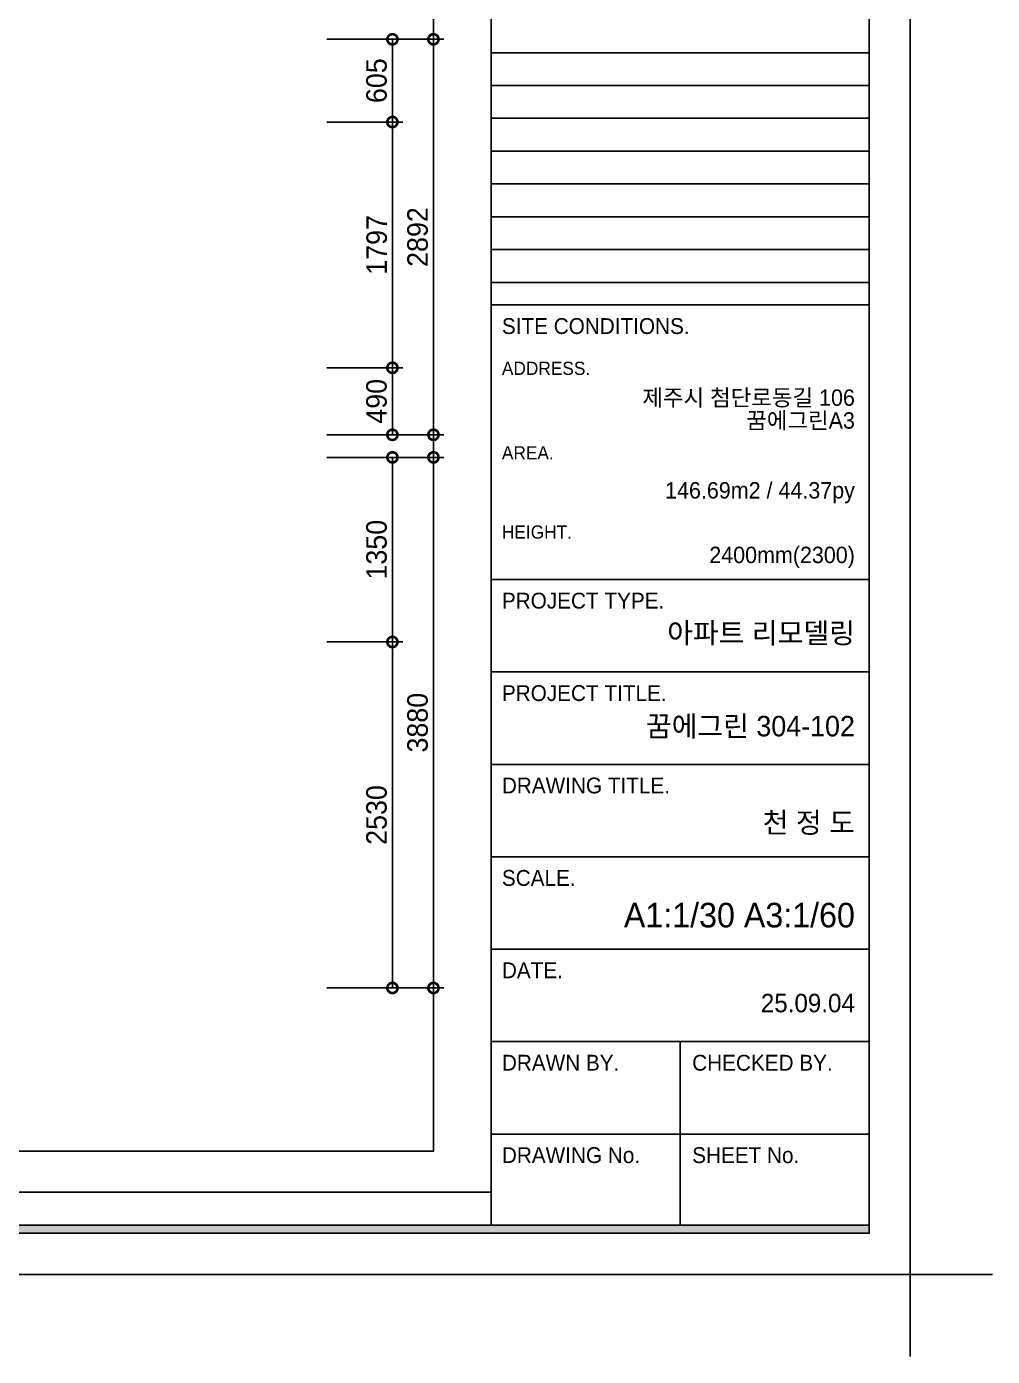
# Model space of a CAD drawing. Header units: millimetres. Extents: x 346859 to 753976, y -86090 to 5333.
# Drawn here: x 442038 to 449099, y -28549 to -18825 of the extents above; entities that cross this region are included whole.
import ezdxf
from ezdxf.enums import TextEntityAlignment as Align

# ---------------------------------------------------------------- set-up
doc = ezdxf.new("R2010")
doc.units = ezdxf.units.MM
doc.header["$LTSCALE"] = 60
for name, color, linetype in [('07-DIM WAL', 5, 'Continuous'), ('FORM(YOURNAME)-1', 1, 'Continuous'), ('FORM(YOURNAME)-11', 1, 'Continuous')]:
    doc.layers.add(name, color=color, linetype=linetype)
doc.styles.add('YOURNAME', font='HY울릉도M.TTF')
doc.styles.add('스타일1', font='HY울릉도M.TTF')
doc.dimstyles.new('60', dxfattribs={"dimscale": 60, "dimtxt": 2.5, "dimasz": 2.5, "dimexe": 1.25, "dimexo": 2, "dimtad": 1, "dimdec": 0, "dimtxsty": '스타일1', "dimblk": 'DOTSMALL', "dimcen": 2.5, "dimclrd": 1, "dimclre": 1, "dimclrt": 2, "dimadec": 0, "dimazin": 0, "dimtfac": 1, "dimtdec": 0, "dimtix": 1, "dimtmove": 0, "dimatfit": 3, "dimldrblk": 'DOTSMALL', "dimfxl": 1.25, "dimarcsym": 0})

# ---------------------------------------------------------------- blocks, each defined once
blk = doc.blocks.new('FORM-ELEVATION')
at = {"layer": 'FORM(YOURNAME)-11'}
h = blk.add_hatch(color=256, dxfattribs=at)
h.dxf.hatch_style = 1
h.paths.add_polyline_path([(-10309, 35708), (71691, 35708), (71691, 35508), (-10309, 35508)])
h.paths.add_polyline_path([(-10309, -21492), (71691, -21492), (71691, -21692), (-10309, -21692)])
at = {"layer": 'Defpoints', "color": 158}
for p, q in [((62481, 35508), (62481, -21492)), ((62481, 7086), (71691, 7086)), ((62481, 6286), (71691, 6286)), ((62481, 5486), (71691, 5486)), ((62481, 4686), (71691, 4686)), ((62481, 3886), (71691, 3886)), ((62481, 3086), (71691, 3086)), ((62481, 2286), (71691, 2286)), ((62481, 1486), (71691, 1486)), ((62481, -20692), (-10309, -20692))]:
    blk.add_line(p, q, dxfattribs=at)
for points in [[(-10309, -21692), (71691, -21692), (71691, 35708), (-10309, 35708)], [(-8309, 33708), (61071, 33708), (61071, -19692), (-8309, -19692)]]:
    blk.add_lwpolyline(points, close=True, dxfattribs=at)
at = {"layer": 'Defpoints', "color": 1}
blk.add_lwpolyline([(72691, -24692), (72691, -22692), (74691, -22692)], dxfattribs=at)
at = {"layer": 'FORM(YOURNAME)-11', "color": 14}
for p, q in [((62481, 937), (71691, 937)), ((62481, -5756), (71691, -5756)), ((62481, -8009), (71691, -8009)), ((62481, -10261), (71691, -10261)), ((62481, -12514), (71691, -12514)), ((62481, -14766), (71691, -14766)), ((62481, -17019), (71691, -17019)), ((67086, -17019), (67086, -21492)), ((62481, -19271), (71691, -19271))]:
    blk.add_line(p, q, dxfattribs=at)
at = {"layer": 'FORM(YOURNAME)-11', "color": 250}
blk.add_lwpolyline([(-11309, -22692), (72691, -22692), (72691, 36708), (-11309, 36708)], close=True, dxfattribs=at)
at = {"layer": 'FORM(YOURNAME)-11'}
blk.add_lwpolyline([(-10309, -21492), (71691, -21492), (71691, -21692), (-10309, -21692)], close=True, dxfattribs=at)
at = {"layer": 'FORM(YOURNAME)-11', "color": 14, "style": 'YOURNAME'}
for s, height, p in [('SITE CONDITIONS.', 386.14, (62739, 422)), ('PROJECT TYPE.', 386.14, (62739, -6271)), ('PROJECT TITLE.', 386.14, (62739, -8524)), ('DRAWING TITLE.', 386.14, (62739, -10776)), ('SCALE.', 386.1, (62739, -13029)), ('DATE.', 386.1, (62739, -15281)), ('DRAWN BY.', 386.1, (62739, -17534)), ('CHECKED BY.', 386.14, (67376, -17534)), ('DRAWING No.', 386.14, (62739, -19786)), ('SHEET No.', 386.1, (67376, -19786))]:
    blk.add_text(s, height=height, dxfattribs=at).set_placement(p, align=Align.MIDDLE_LEFT)
at = {"layer": 'FORM(YOURNAME)-11', "color": 251, "style": 'YOURNAME'}
for s, p in [('ADDRESS.', (62739, -608)), ('AREA.', (62739, -2667)), ('HEIGHT.', (62739, -4598))]:
    blk.add_text(s, height=321.8, dxfattribs=at).set_placement(p, align=Align.MIDDLE_LEFT)
at = {"layer": 'FORM(YOURNAME)-11', "color": 3, "style": 'YOURNAME'}
for tag, height, p in [('1', 450, (71041, -1219)), ('2', 450, (71041, -1863)), ('3', 450, (71041, -3150)), ('4', 450, (71041, -5081)), ('5', 515, (71041, -7398)), ('6', 515, (71041, -9650)), ('7', 515, (71041, -11903)), ('8', 515, (71041, -14155)), ('9', 515, (71041, -16408)), ('10', 515, (66791, -18596)), ('11', 515, (71041, -18660)), ('12', 515, (66791, -20848)), ('13', 515, (71041, -20848))]:
    blk.add_attdef(tag, text='', height=height, dxfattribs=at).set_placement(p, align=Align.MIDDLE_RIGHT)
blk = doc.blocks.new('_DotSmall')
at = {"color": 0, "linetype": 'ByBlock', "const_width": 0.5}
blk.add_lwpolyline([(-0.0625, 0, 1), (0.0625, 0, 1)], format="xyb", close=True, dxfattribs=at)
blk = doc.blocks.new('*D251')
at = {"layer": '07-DIM WAL', "color": 1, "lineweight": -2, "transparency": 16777216}
for p, q in [((444232.7, -21975.4), (445087.7, -21975.4)), ((445012.7, -21975.4), (445012.7, -25855.4)), ((444232.7, -25855.4), (445087.7, -25855.4))]:
    blk.add_line(p, q, dxfattribs=at)
at = {"layer": 'Defpoints', "color": 0, "transparency": 16777216}
for p in [(444112.7, -21975.4), (444112.7, -25855.4), (445012.7, -25855.4)]:
    blk.add_point(p, dxfattribs=at)
at = {"layer": '07-DIM WAL', "color": 1, "lineweight": -2, "transparency": 16777216, "xscale": 150, "yscale": 150, "zscale": 150}
for p, rotation in [((445012.7, -21975.4), 90), ((445012.7, -25855.4), 270)]:
    blk.add_blockref('_DotSmall', p, dxfattribs=dict(at, rotation=rotation))
at = {"layer": '07-DIM WAL', "color": 2, "transparency": 16777216, "insert": (444897.1, -23915.4), "char_height": 150, "attachment_point": 5, "rotation": 90, "style": '스타일1'}
blk.add_mtext('3880', dxfattribs=at)
blk = doc.blocks.new('*D264')
at = {"layer": '07-DIM WAL', "color": 1, "lineweight": -2, "transparency": 16777216}
for p, q in [((444232.7, -18918.4), (445087.7, -18918.4)), ((445012.7, -18918.4), (445012.7, -21810.4)), ((444232.7, -21810.4), (445087.7, -21810.4))]:
    blk.add_line(p, q, dxfattribs=at)
at = {"layer": 'Defpoints', "color": 0, "transparency": 16777216}
for p in [(444112.7, -18918.4), (444112.7, -21810.4), (445012.7, -21810.4)]:
    blk.add_point(p, dxfattribs=at)
at = {"layer": '07-DIM WAL', "color": 1, "lineweight": -2, "transparency": 16777216, "xscale": 150, "yscale": 150, "zscale": 150}
for p, rotation in [((445012.7, -18918.4), 90), ((445012.7, -21810.4), 270)]:
    blk.add_blockref('_DotSmall', p, dxfattribs=dict(at, rotation=rotation))
at = {"layer": '07-DIM WAL', "color": 2, "transparency": 16777216, "insert": (444897.2, -20364.4), "char_height": 150, "attachment_point": 5, "rotation": 90, "style": '스타일1'}
blk.add_mtext('2892', dxfattribs=at)
blk = doc.blocks.new('*D265')
at = {"layer": '07-DIM WAL', "color": 1, "lineweight": -2, "transparency": 16777216}
for p, q in [((444232.7, -21320.4), (444787.7, -21320.4)), ((444712.7, -21810.4), (444712.7, -21320.4)), ((444232.7, -21810.4), (444787.7, -21810.4))]:
    blk.add_line(p, q, dxfattribs=at)
at = {"layer": 'Defpoints', "color": 0, "transparency": 16777216}
for p in [(444112.7, -21320.4), (444712.7, -21320.4), (444112.7, -21810.4)]:
    blk.add_point(p, dxfattribs=at)
at = {"layer": '07-DIM WAL', "color": 1, "lineweight": -2, "transparency": 16777216, "xscale": 150, "yscale": 150, "zscale": 150}
for p, rotation in [((444712.7, -21320.4), 90), ((444712.7, -21810.4), 270)]:
    blk.add_blockref('_DotSmall', p, dxfattribs=dict(at, rotation=rotation))
at = {"layer": '07-DIM WAL', "color": 2, "transparency": 16777216, "insert": (444597.1, -21565.4), "char_height": 150, "attachment_point": 5, "rotation": 90, "style": '스타일1'}
blk.add_mtext('490', dxfattribs=at)
blk = doc.blocks.new('*D266')
at = {"layer": '07-DIM WAL', "color": 1, "lineweight": -2, "transparency": 16777216}
for p, q in [((444232.7, -19523.4), (444787.7, -19523.4)), ((444712.7, -21320.4), (444712.7, -19523.4)), ((444232.7, -21320.4), (444787.7, -21320.4))]:
    blk.add_line(p, q, dxfattribs=at)
at = {"layer": 'Defpoints', "color": 0, "transparency": 16777216}
for p in [(444112.7, -19523.4), (444712.7, -19523.4), (444112.7, -21320.4)]:
    blk.add_point(p, dxfattribs=at)
at = {"layer": '07-DIM WAL', "color": 1, "lineweight": -2, "transparency": 16777216, "xscale": 150, "yscale": 150, "zscale": 150}
for p, rotation in [((444712.7, -19523.4), 90), ((444712.7, -21320.4), 270)]:
    blk.add_blockref('_DotSmall', p, dxfattribs=dict(at, rotation=rotation))
at = {"layer": '07-DIM WAL', "color": 2, "transparency": 16777216, "insert": (444598.4, -20421.9), "char_height": 150, "attachment_point": 5, "rotation": 90, "style": '스타일1'}
blk.add_mtext('1797', dxfattribs=at)
blk = doc.blocks.new('*D267')
at = {"layer": '07-DIM WAL', "color": 1, "lineweight": -2, "transparency": 16777216}
for p, q in [((444232.7, -18918.4), (444787.7, -18918.4)), ((444712.7, -18918.4), (444712.7, -19523.4)), ((444232.7, -19523.4), (444787.7, -19523.4))]:
    blk.add_line(p, q, dxfattribs=at)
at = {"layer": 'Defpoints', "color": 0, "transparency": 16777216}
for p in [(444112.7, -18918.4), (444112.7, -19523.4), (444712.7, -19523.4)]:
    blk.add_point(p, dxfattribs=at)
at = {"layer": '07-DIM WAL', "color": 1, "lineweight": -2, "transparency": 16777216, "xscale": 150, "yscale": 150, "zscale": 150}
for p, rotation in [((444712.7, -18918.4), 90), ((444712.7, -19523.4), 270)]:
    blk.add_blockref('_DotSmall', p, dxfattribs=dict(at, rotation=rotation))
at = {"layer": '07-DIM WAL', "color": 2, "transparency": 16777216, "insert": (444597.1, -19220.9), "char_height": 150, "attachment_point": 5, "rotation": 90, "style": '스타일1'}
blk.add_mtext('605', dxfattribs=at)
blk = doc.blocks.new('*D268')
at = {"layer": '07-DIM WAL', "color": 1, "lineweight": -2, "transparency": 16777216}
for p, q in [((444232.7, -21975.4), (444787.7, -21975.4)), ((444712.7, -21975.4), (444712.7, -23325.4)), ((444232.7, -23325.4), (444787.7, -23325.4))]:
    blk.add_line(p, q, dxfattribs=at)
at = {"layer": 'Defpoints', "color": 0, "transparency": 16777216}
for p in [(444112.7, -21975.4), (444112.7, -23325.4), (444712.7, -23325.4)]:
    blk.add_point(p, dxfattribs=at)
at = {"layer": '07-DIM WAL', "color": 1, "lineweight": -2, "transparency": 16777216, "xscale": 150, "yscale": 150, "zscale": 150}
for p, rotation in [((444712.7, -21975.4), 90), ((444712.7, -23325.4), 270)]:
    blk.add_blockref('_DotSmall', p, dxfattribs=dict(at, rotation=rotation))
at = {"layer": '07-DIM WAL', "color": 2, "transparency": 16777216, "insert": (444597.2, -22650.4), "char_height": 150, "attachment_point": 5, "rotation": 90, "style": '스타일1'}
blk.add_mtext('1350', dxfattribs=at)
blk = doc.blocks.new('*D269')
at = {"layer": '07-DIM WAL', "color": 1, "lineweight": -2, "transparency": 16777216}
for p, q in [((444232.7, -23325.4), (444787.7, -23325.4)), ((444712.7, -25855.4), (444712.7, -23325.4)), ((444232.7, -25855.4), (444787.7, -25855.4))]:
    blk.add_line(p, q, dxfattribs=at)
at = {"layer": 'Defpoints', "color": 0, "transparency": 16777216}
for p in [(444112.7, -23325.4), (444712.7, -23325.4), (444112.7, -25855.4)]:
    blk.add_point(p, dxfattribs=at)
at = {"layer": '07-DIM WAL', "color": 1, "lineweight": -2, "transparency": 16777216, "xscale": 150, "yscale": 150, "zscale": 150}
for p, rotation in [((444712.7, -23325.4), 90), ((444712.7, -25855.4), 270)]:
    blk.add_blockref('_DotSmall', p, dxfattribs=dict(at, rotation=rotation))
at = {"layer": '07-DIM WAL', "color": 2, "transparency": 16777216, "insert": (444597.2, -24590.4), "char_height": 150, "attachment_point": 5, "rotation": 90, "style": '스타일1'}
blk.add_mtext('2530', dxfattribs=at)

msp = doc.modelspace()

# ---------------------------------------------------------------- block references
at = {"layer": 'FORM(YOURNAME)-1'}
ref = msp.add_blockref('FORM-ELEVATION', (426691.3, -21141.9), dxfattribs=dict(at, xscale=0.3000000000000002, yscale=0.3000000000000002, zscale=0.3000000000000002))
ref.add_attrib('9', '25.09.04', dxfattribs={"layer": 'FORM(YOURNAME)-11', "color": 3, "height": 135, "style": 'YOURNAME'}).set_placement((448093.5, -25965.6), align=Align.MIDDLE_RIGHT)
ref.add_attrib('8', 'A1:1/30 A3:1/60', dxfattribs={"layer": 'FORM(YOURNAME)-11', "color": 3, "height": 180, "style": 'YOURNAME'}).set_placement((448093.5, -25322.7), align=Align.MIDDLE_RIGHT)
ref.add_attrib('7', '천 정 도', dxfattribs={"layer": 'FORM(YOURNAME)-11', "color": 3, "height": 150, "style": 'YOURNAME'}).set_placement((448093.5, -24646.1), align=Align.MIDDLE_RIGHT)
ref.add_attrib('6', '꿈에그린 304-102', dxfattribs={"layer": 'FORM(YOURNAME)-11', "color": 3, "height": 150, "style": 'YOURNAME'}).set_placement((448093.5, -23940.7), align=Align.MIDDLE_RIGHT)
ref.add_attrib('5', '아파트 리모델링', dxfattribs={"layer": 'FORM(YOURNAME)-11', "color": 3, "height": 150, "style": 'YOURNAME'}).set_placement((448093.5, -23260), align=Align.MIDDLE_RIGHT)
ref.add_attrib('1', '제주시 첨단로동길 106', dxfattribs={"layer": 'FORM(YOURNAME)-11', "color": 3, "height": 120, "style": 'YOURNAME'}).set_placement((448093.5, -21538.4), align=Align.MIDDLE_RIGHT)
ref.add_attrib('2', '꿈에그린A3', dxfattribs={"layer": 'FORM(YOURNAME)-11', "color": 3, "height": 120, "style": 'YOURNAME'}).set_placement((448093.5, -21705.6), align=Align.MIDDLE_RIGHT)
ref.add_attrib('3', '146.69m2 / 44.37py', dxfattribs={"layer": 'FORM(YOURNAME)-11', "color": 3, "height": 120, "style": 'YOURNAME'}).set_placement((448093.5, -22216.2), align=Align.MIDDLE_RIGHT)
ref.add_attrib('4', '2400mm(2300)', dxfattribs={"layer": 'FORM(YOURNAME)-11', "color": 3, "height": 120, "style": 'YOURNAME'}).set_placement((448093.5, -22688.6), align=Align.MIDDLE_RIGHT)

# ---------------------------------------------------------------- dimensions: what is measured, and where the dimension line sits
at = {"layer": '07-DIM WAL'}
for base, p1, p2, picture, middle in [((445012.7, -21810.4), (444112.7, -18918.4), (444112.7, -21810.4), '*D264', (444897.2, -20364.4)), ((444712.7, -19523.4), (444112.7, -18918.4), (444112.7, -19523.4), '*D267', (444597.1, -19220.9)), ((444712.7, -19523.4), (444112.7, -21320.4), (444112.7, -19523.4), '*D266', (444598.4, -20421.9)), ((444712.7, -21320.4), (444112.7, -21810.4), (444112.7, -21320.4), '*D265', (444597.1, -21565.4)), ((445012.7, -25855.4), (444112.7, -21975.4), (444112.7, -25855.4), '*D251', (444897.1, -23915.4)), ((444712.7, -23325.4), (444112.7, -21975.4), (444112.7, -23325.4), '*D268', (444597.2, -22650.4)), ((444712.7, -23325.4), (444112.7, -25855.4), (444112.7, -23325.4), '*D269', (444597.2, -24590.4))]:
    dim = msp.add_linear_dim(base=base, p1=p1, p2=p2, angle=90, dimstyle='60', override={"dimtfill": 0}, dxfattribs=at)
    dim.commit()
    dim.dimension.update_dxf_attribs({"geometry": picture, "text_midpoint": middle})

doc.saveas('drawing.dxf')
